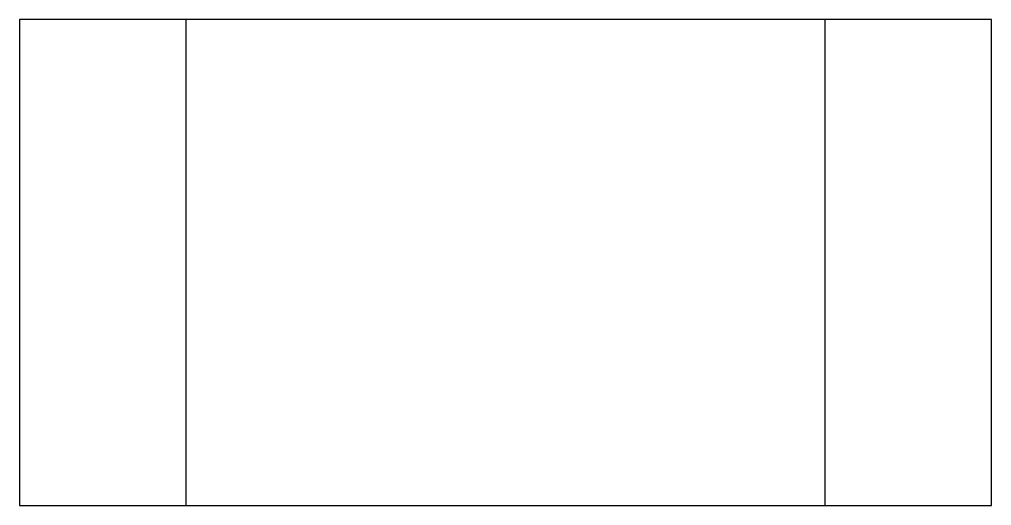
# Model space of a CAD drawing. Header units: millimetres. Extents: x 0 to 70, y -35 to 0.
import ezdxf

# ---------------------------------------------------------------- set-up
doc = ezdxf.new("R2010")
doc.units = ezdxf.units.MM
doc.layers.get('0').update_dxf_attribs({"linetype": 'CONTINUOUS'})

msp = doc.modelspace()

# ---------------------------------------------------------------- linework, layer by layer
for points in [[(70, 0), (0, 0), (0, -35), (70, -35), (70, 0), (58, 0), (58, -35), (70, -35)], [(12, 0), (0, 0), (0, -35), (12, -35)]]:
    msp.add_lwpolyline(points, close=True)

doc.saveas('drawing.dxf')
